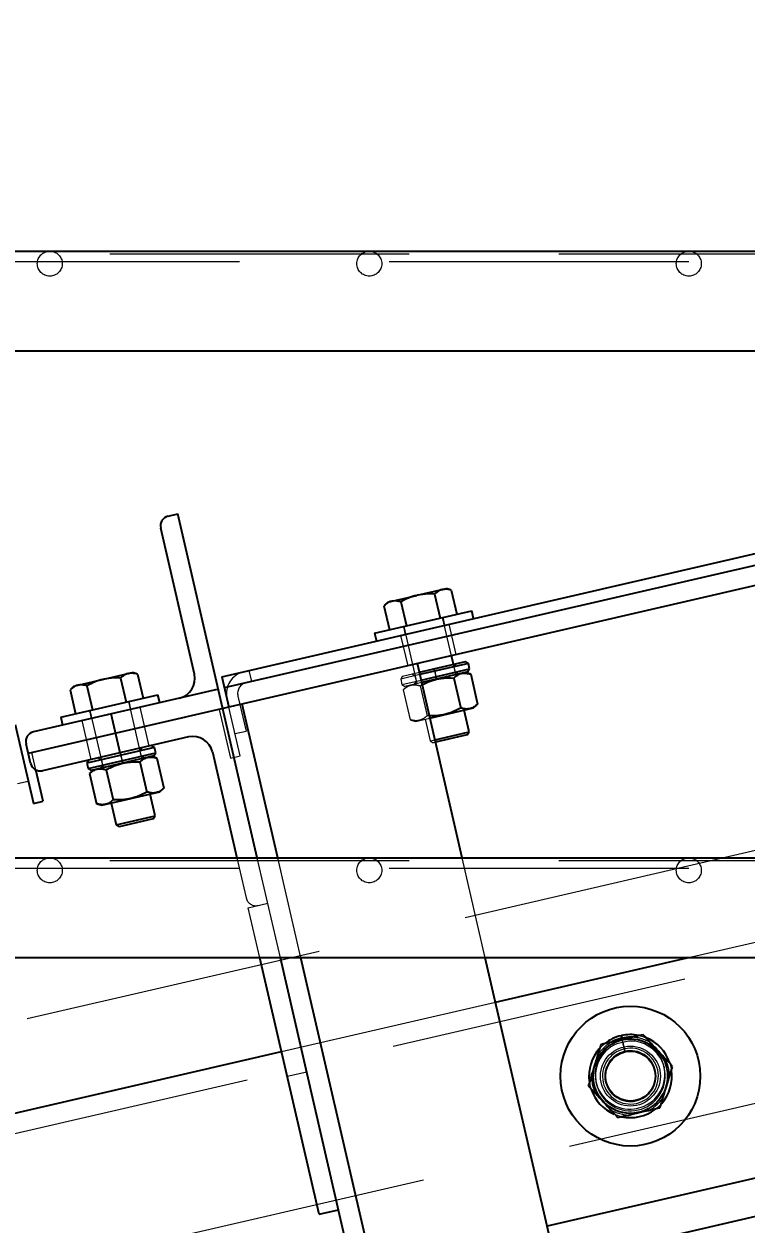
# Model space of a CAD drawing. Header units: millimetres. Extents: x 1293 to 41893, y 1011 to 26911.
# Drawn here: x 13203.8 to 13356.9, y 5888.6 to 6142.9 of the extents above; entities that cross this region are included whole.
import ezdxf

# ---------------------------------------------------------------- set-up
doc = ezdxf.new("R2010")
doc.units = ezdxf.units.MM
doc.header["$LTSCALE"] = 50
doc.linetypes.add('HIDDEN', pattern=[1.905, 1.27, -0.635])
doc.layers.add('CAPA_1', color=7, linetype='Continuous')
doc.styles.add('SLDTEXTSTYLE0', font='TXT', dxfattribs={"width": 0.75})
doc.dimstyles.new('SLDDIMSTYLE0', dxfattribs={"dimtxt": 100, "dimasz": 100, "dimexe": 0, "dimexo": 0.0625, "dimgap": 25, "dimtad": 2, "dimdec": 0, "dimlfac": 1.5, "dimrnd": 1e-09, "dimzin": 12, "dimdsep": 46, "dimtxsty": 'SLDTEXTSTYLE0', "dimsah": 1, "dimcen": 0.09, "dimadec": 0, "dimazin": 3, "dimtfac": 1, "dimtdec": 0, "dimtofl": 0, "dimtmove": 0, "dimatfit": 3, "dimfxl": 1, "dimfrac": 2, "dimtolj": 1, "dimtzin": 12, "dimarcsym": 0})
doc.dimstyles.new('SLDDIMSTYLE1', dxfattribs={"dimtxt": 100, "dimasz": 100, "dimexe": 0, "dimexo": 0.0625, "dimgap": 25, "dimtad": 2, "dimdec": 4, "dimlfac": 75, "dimzin": 12, "dimdsep": 46, "dimtxsty": 'SLDTEXTSTYLE0', "dimsah": 1, "dimcen": 0.09, "dimadec": 0, "dimazin": 3, "dimtfac": 1, "dimtdec": 0, "dimtofl": 0, "dimtmove": 0, "dimatfit": 3, "dimfxl": 1, "dimfrac": 2, "dimtolj": 1, "dimtzin": 12, "dimarcsym": 0})

# ---------------------------------------------------------------- blocks, each defined once
blk = doc.blocks.new('_D_3')
at = {"layer": 'CAPA_1', "transparency": 16777216}
blk.add_arc((9899.27, 4708.49), 5214.32, 0, 13, dxfattribs=at)
for points in [[(14979.94, 5881.46), (14986.48, 5780.49), (15016.52, 5787.13)], [(15113.58, 4708.49), (15128.01, 4808.64), (15097.24, 4808.34)]]:
    blk.add_solid(points, dxfattribs=at)
at = {"layer": 'CAPA_1', "transparency": 16777216, "insert": (15196.76, 5413.27), "char_height": 100, "attachment_point": 1, "rotation": 276.5, "style": 'SLDTEXTSTYLE0'}
blk.add_mtext('13°', dxfattribs=at)
blk = doc.blocks.new('_D_5')
at = {"layer": 'CAPA_1', "transparency": 16777216}
for p, q in [((11574.4, 7831.18), (17588.06, 7831.18)), ((17538.06, 7831.18), (17538.06, 4708.49)), ((16485.16, 4708.49), (17588.06, 4708.49))]:
    blk.add_line(p, q, dxfattribs=at)
for points in [[(17538.06, 7831.18), (17522.68, 7731.18), (17553.45, 7731.18)], [(17538.06, 4708.49), (17553.45, 4808.49), (17522.68, 4808.49)]]:
    blk.add_solid(points, dxfattribs=at)
at = {"layer": 'CAPA_1', "transparency": 16777216, "insert": (17409.15, 6122.06), "char_height": 100, "attachment_point": 1, "rotation": 90, "style": 'SLDTEXTSTYLE0'}
blk.add_mtext('4684', dxfattribs=at)

msp = doc.modelspace()

# ---------------------------------------------------------------- linework, layer by layer
at = {"color": 7, "linetype": 'Continuous', "lineweight": 25}
for p, q in [((13124.6101497, 6094.7111964), (13632.6168163, 6094.7111964)), ((13630.4968163, 6073.5445297), (13126.7301497, 6073.5445297)), ((13574.0891674, 6073.5445297), (13204.7245742, 5988.2699942)), ((13245.7864902, 6004.5275968), (13544.73167, 6073.5445297)), ((13246.3197742, 6002.2176902), (13555.2702588, 6073.5445297)), ((13234.3842624, 6038.5643467), (13236.4499789, 6039.0412549)), ((13253.2774028, 5966.1536745), (13236.4499789, 6039.0412549)), ((13239.943488, 6005.0902959), (13232.8005302, 6036.0298454)), ((13280.9431984, 6020.3568515), (13287.0797325, 6021.773582)), ((13287.0797325, 6021.773582), (13287.1815834, 6021.7970962)), ((13287.1815834, 6021.7970962), (13292.4635108, 6023.0165252)), ((13290.8304234, 6022.057547), (13292.0124614, 6016.9375781)), ((13292.4635108, 6023.0165252), (13292.5144362, 6023.0282823)), ((13292.5144362, 6023.0282823), (13293.3181174, 6023.2138267)), ((13294.4026338, 6022.8822567), (13293.3181174, 6023.2138267)), ((13294.4026338, 6022.8822567), (13295.5846718, 6017.7622879)), ((13280.9431984, 6020.3568515), (13280.1137922, 6019.5834177)), ((13280.1137922, 6019.5834177), (13281.2958302, 6014.4634489)), ((13283.6860026, 6020.4081275), (13284.8680406, 6015.2881586)), ((13278.1281678, 6013.7321364), (13298.7523342, 6018.4936004)), ((13299.1332513, 6016.8436671), (13298.7523342, 6018.4936004)), ((13278.1281678, 6013.7321364), (13278.5090849, 6012.0822031)), ((13294.850587, 6007.1655613), (13294.4315781, 6008.980488)), ((13296.7242767, 5966.1536745), (13287.2212396, 6007.3158502)), ((13287.6402485, 6005.5009235), (13297.3873594, 6007.7512214)), ((13298.0220002, 6007.3546538), (13287.7592851, 6004.9853194)), ((13298.0220002, 6007.3546538), (13297.3873594, 6007.7512214)), ((13298.2905467, 6006.1914508), (13298.0220002, 6007.3546538)), ((13215.2619495, 6002.7601155), (13225.9276553, 6005.2224877)), ((13224.2945679, 6004.2635094), (13225.4766059, 5999.1435406)), ((13225.9276553, 6005.2224877), (13225.9785807, 6005.2342447)), ((13225.9785807, 6005.2342447), (13226.7822619, 6005.4197891)), ((13227.8667783, 6005.0882192), (13226.7822619, 6005.4197891)), ((13227.8667783, 6005.0882192), (13229.0488163, 5999.9682503)), ((13245.7864902, 6004.5275968), (13247.272067, 5998.0928569)), ((13288.0278316, 6003.8221164), (13298.2905467, 6006.1914508)), ((13297.8939792, 6005.5568101), (13288.1468682, 6003.3065122)), ((13294.9385363, 6004.2643112), (13296.4080326, 5997.8992236)), ((13298.5102857, 6005.0891057), (13297.3735149, 6005.4366514)), ((13297.8939792, 6005.5568101), (13298.2905467, 6006.1914508)), ((13298.5102857, 6005.0891057), (13299.9798657, 5998.7236551)), ((13245.0206141, 6001.9177555), (13205.8313981, 5992.8702121)), ((13214.4073429, 6002.562814), (13213.5779367, 6001.7893802)), ((13213.5779367, 6001.7893802), (13214.7599747, 5996.6694113)), ((13214.4073429, 6002.562814), (13215.2110241, 6002.7483584)), ((13215.2110241, 6002.7483584), (13215.2619495, 6002.7601155)), ((13217.1501471, 6002.6140899), (13218.3321851, 5997.4941211)), ((13211.5923123, 5995.9380988), (13232.2164787, 6000.6995628)), ((13232.5973958, 5999.0496295), (13232.2164787, 6000.6995628)), ((13257.6220902, 5966.1536745), (13250.0977402, 5998.745215)), ((13299.1104969, 5997.9129555), (13299.9798657, 5998.7236551)), ((13224.1898982, 5988.419231), (13222.2853126, 5996.6688975)), ((13289.8838503, 5995.7828163), (13299.1104969, 5997.9129555)), ((13298.159614, 5992.8325907), (13297.0941888, 5997.4474541)), ((13201.9398373, 5994.4047994), (13205.8061461, 5977.6579763)), ((13211.5923123, 5995.9380988), (13211.9732294, 5994.2881655)), ((13238.6755331, 5991.7635033), (13207.7359837, 5984.6205455)), ((13290.9492755, 5991.1679529), (13298.159614, 5992.8325907)), ((13297.7630464, 5992.1979499), (13291.0683121, 5990.6523487)), ((13297.7630464, 5992.1979499), (13298.159614, 5992.8325907)), ((13205.2014824, 5986.2042777), (13204.2476659, 5990.3357107)), ((13231.4861447, 5989.5606163), (13217.1317249, 5986.2466374)), ((13231.4861447, 5989.5606163), (13230.8515039, 5989.9571838)), ((13231.7546913, 5988.3974133), (13231.4861447, 5989.5606163)), ((13243.7526592, 5988.5909628), (13248.9327154, 5966.1536745)), ((13217.5282924, 5986.8812781), (13217.1317249, 5986.2466374)), ((13217.1317249, 5986.2466374), (13217.4002715, 5985.0834344)), ((13217.4002715, 5985.0834344), (13231.7546913, 5988.3974133)), ((13231.3581237, 5987.7627725), (13218.0349122, 5984.6868668)), ((13228.4026808, 5986.4702737), (13229.8721771, 5980.1051861)), ((13231.9744302, 5987.2950682), (13230.8376594, 5987.6426139)), ((13231.3581237, 5987.7627725), (13231.7546913, 5988.3974133)), ((13231.9744302, 5987.2950682), (13233.4440103, 5980.9296175)), ((13207.8685627, 5978.1341227), (13206.3341791, 5984.7802681)), ((13217.4002715, 5985.0834344), (13218.0349122, 5984.6868668)), ((13218.5553765, 5984.8070255), (13217.6860077, 5983.9963259)), ((13217.6860077, 5983.9963259), (13219.1555878, 5977.6308753)), ((13221.2578409, 5984.8207574), (13222.7273371, 5978.4556698)), ((13232.5746414, 5980.118918), (13233.4440103, 5980.9296175)), ((13220.2923586, 5977.2833296), (13232.5746414, 5980.118918)), ((13231.6237585, 5975.0385531), (13230.5583333, 5979.6534166)), ((13205.8061461, 5977.6579763), (13207.8685627, 5978.1341227)), ((13219.1555878, 5977.6308753), (13220.2923586, 5977.2833296)), ((13222.3086667, 5977.748831), (13223.3740919, 5973.1339675)), ((13223.3740919, 5973.1339675), (13231.6237585, 5975.0385531)), ((13231.2271909, 5974.4039124), (13224.0087327, 5972.7374)), ((13231.2271909, 5974.4039124), (13231.6237585, 5975.0385531)), ((13223.3740919, 5973.1339675), (13224.0087327, 5972.7374)), ((13124.6101497, 5966.1536745), (13632.6168163, 5966.1536745)), ((13630.4968163, 5944.9870078), (13126.7301497, 5944.9870078)), ((13266.3677385, 5890.6342923), (13253.8194254, 5944.9870078)), ((13282.9572453, 5837.5961525), (13258.1641128, 5944.9870078)), ((13287.3019327, 5837.5961525), (13262.5088002, 5944.9870078)), ((13326.4041192, 5837.5961525), (13301.6109867, 5944.9870078)), ((13303.7776372, 5935.6022134), (13344.4276478, 5944.9870078)), ((13330.3983254, 5928.4670242), (13330.5906961, 5927.6337754)), ((13330.4658459, 5928.4823327), (13330.6515961, 5927.6478352)), ((13124.6101497, 5894.2381396), (13258.4044712, 5925.1269926)), ((13449.4951139, 5919.230887), (13314.7397339, 5888.1201562)), ((13449.6191994, 5911.0941931), (13316.5294589, 5880.3680054)), ((13266.3677385, 5890.6342923), (13270.4925718, 5891.5865851))]:
    msp.add_line(p, q, dxfattribs=at)
at = {"color": 1, "linetype": 'HIDDEN', "lineweight": 18}
for p, q in [((13126.7301497, 6094.1820297), (13630.4968163, 6094.1820297)), ((13630.4968163, 6092.4338631), (13126.7301497, 6092.4338631)), ((12647.6649906, 5803.5580313), (13641.5224567, 6033.0081067)), ((13294.4315781, 6008.980488), (13292.5650842, 6017.0651612)), ((13293.028498, 6015.4342737), (13292.6475809, 6017.084207)), ((13284.232921, 6015.1415297), (13284.6138381, 6013.4915964)), ((13284.3154177, 6015.1605756), (13287.1075402, 6003.0665644)), ((13295.4627864, 6009.2185612), (13293.9772097, 6015.6533011)), ((13003.6459563, 5861.9832006), (13653.2259994, 6011.9505701)), ((13283.6651265, 6013.2725691), (13285.1507033, 6006.8378292)), ((13295.3572067, 6004.97115), (13294.850587, 6007.1655613)), ((13295.0026222, 6006.6575755), (13295.3991898, 6007.2922163)), ((13295.2711688, 6005.4943725), (13295.0026222, 6006.6575755)), ((13252.0945408, 6003.5509001), (13251.5612568, 6005.8608068)), ((13287.7592851, 6004.9853194), (13283.6675804, 6004.0406749)), ((13284.0641479, 6004.6753157), (13283.6675804, 6004.0406749)), ((13283.6675804, 6004.0406749), (13283.9361269, 6002.8774719)), ((13283.9361269, 6002.8774719), (13288.0278316, 6003.8221164)), ((13284.0641479, 6004.6753157), (13287.6402485, 6005.5009235)), ((13286.0523176, 6005.1343208), (13286.6869583, 6004.7377532)), ((13286.6869583, 6004.7377532), (13286.9555049, 6003.5745502)), ((13290.7257537, 6006.2132685), (13290.8447903, 6005.6976644)), ((13290.8775291, 6005.7052227), (13290.7625524, 6006.2217642)), ((13290.7782073, 6006.2253784), (13290.9013037, 6005.7107115)), ((13290.8447903, 6005.6976644), (13291.1133368, 6004.5344614)), ((13290.8775291, 6005.7052227), (13291.1460757, 6004.5420197)), ((13291.1698503, 6004.5475085), (13290.9013037, 6005.7107115)), ((13291.1133368, 6004.5344614), (13291.2323734, 6004.0188572)), ((13291.2691722, 6004.0273529), (13291.1460757, 6004.5420197)), ((13291.1698503, 6004.5475085), (13291.284827, 6004.0309671)), ((13291.2807289, 6004.030021), (13291.2323734, 6004.0188572)), ((13295.9058095, 6005.097805), (13295.2711688, 6005.4943725)), ((13283.9361269, 6002.8774719), (13284.5707677, 6002.4809044)), ((13285.091232, 6002.601063), (13284.2218632, 6001.7903635)), ((13284.2218632, 6001.7903635), (13285.6914433, 5995.4249128)), ((13288.1468682, 6003.3065122), (13284.5707677, 6002.4809044)), ((13286.9555049, 6003.5745502), (13286.5589373, 6002.9399095)), ((13287.7936963, 6002.6147949), (13288.2514127, 6002.8536803)), ((13287.7936963, 6002.6147949), (13289.2631926, 5996.2497073)), ((13228.8213512, 5987.1771125), (13226.0292287, 5999.2711236)), ((13226.4926425, 5997.6402362), (13226.1117254, 5999.2901695)), ((13249.1629648, 6000.4410675), (13250.8791914, 5993.0072735)), ((13217.6970655, 5997.3474922), (13218.0779827, 5995.6975589)), ((13217.7795622, 5997.366538), (13220.5716847, 5985.2725269)), ((13230.3771481, 5989.8476702), (13228.4725625, 5998.0973367)), ((13245.2096503, 5997.6167105), (13247.5903823, 5987.3046273)), ((13249.652799, 5987.7807737), (13247.272067, 5998.0928569)), ((13289.7793058, 5996.2356483), (13289.2631926, 5996.2497073)), ((13216.0980627, 5995.2404583), (13218.0026483, 5986.9907918)), ((13285.6914433, 5995.4249128), (13286.8282141, 5995.0773671)), ((13286.8282141, 5995.0773671), (13289.8838503, 5995.7828163)), ((13288.8445222, 5995.5428685), (13289.9099474, 5990.9280051)), ((13248.5692847, 5992.4739896), (13250.8791914, 5993.0072735)), ((13289.9099474, 5990.9280051), (13290.9492755, 5991.1679529)), ((13228.4667667, 5988.863538), (13228.8633343, 5989.4981787)), ((13228.7353133, 5987.700335), (13228.4667667, 5988.863538)), ((13289.9099474, 5990.9280051), (13290.5445882, 5990.5314375)), ((13291.0683121, 5990.6523487), (13290.5445882, 5990.5314375)), ((13206.3341791, 5984.7802681), (13205.4878307, 5988.4462059)), ((13219.5164621, 5987.3402832), (13220.1511028, 5986.9437157)), ((13220.1511028, 5986.9437157), (13220.4196494, 5985.7805127)), ((13224.1898982, 5988.419231), (13224.696518, 5986.2248197)), ((13224.3416736, 5987.9111852), (13224.2266969, 5988.4277266)), ((13224.2423518, 5988.4313408), (13224.3654482, 5987.916674)), ((13224.3416736, 5987.9111852), (13224.6102202, 5986.7479822)), ((13224.6339948, 5986.753471), (13224.3654482, 5987.916674)), ((13224.7333167, 5986.2333153), (13224.6102202, 5986.7479822)), ((13224.6339948, 5986.753471), (13224.7489715, 5986.2369295)), ((13224.7448734, 5986.2359834), (13224.696518, 5986.2248197)), ((13229.3699541, 5987.3037674), (13228.7353133, 5987.700335)), ((13247.5903823, 5987.3046273), (13249.652799, 5987.7807737)), ((13659.7756989, 5983.580705), (13010.1956557, 5833.6133354)), ((13220.4196494, 5985.7805127), (13220.0230819, 5985.1458719)), ((13204.7226318, 5982.3511921), (13202.4127252, 5981.8179081)), ((13126.7301497, 5965.6245078), (13630.4968163, 5965.6245078)), ((13248.9327154, 5966.1536745), (13250.895617, 5957.6514134)), ((13258.1641128, 5944.9870078), (13253.2774028, 5966.1536745)), ((13262.5088002, 5944.9870078), (13257.6220902, 5966.1536745)), ((13301.6109867, 5944.9870078), (13296.7242767, 5966.1536745)), ((13344.4276478, 5944.9870078), (13436.1105538, 5966.1536745)), ((13630.4968163, 5963.8763411), (13126.7301497, 5963.8763411)), ((13251.3710016, 5955.5922967), (13255.4958349, 5956.5445894)), ((13253.8194254, 5944.9870078), (13251.3710016, 5955.5922967)), ((13258.4044712, 5925.1269926), (13303.7776372, 5935.6022134)), ((13330.5906961, 5927.6337754), (13331.163159, 5925.1541659)), ((13331.2045703, 5925.1635549), (13330.6515961, 5927.6478352)), ((13331.9553794, 5927.3341282), (13329.4954835, 5926.7662165)), ((13259.6192069, 5919.8653943), (13263.7440402, 5920.8176871)), ((13339.5797835, 5921.63085), (13339.4967857, 5921.9903529)), ((13325.0598693, 5918.6573281), (13325.1428671, 5918.2978252))]:
    msp.add_line(p, q, dxfattribs=at)
at = {"color": 7, "linetype": 'Continuous', "lineweight": 25, "flags": 128}
for points in [[(13330.517362, 5927.95142), (13329.1849774, 5927.5221301), (13328.6809481, 5927.2909384)], [(13332.6737444, 5928.157856), (13331.9680646, 5928.1531257), (13330.5808189, 5927.9658073)]]:
    msp.add_lwpolyline(points, dxfattribs=at)
at = {"color": 1, "linetype": 'HIDDEN', "lineweight": 18, "flags": 128}
for points in [[(13334.0849324, 5928.5247564), (13334.7757167, 5928.3586445), (13335.7022813, 5928.0390293)], [(13325.7513224, 5925.6808362), (13326.563227, 5926.4966675), (13326.96942, 5926.8334875)], [(13340.6791657, 5922.7932396), (13340.7669044, 5922.5279867), (13341.0813752, 5921.1373304)], [(13339.0055018, 5914.1235601), (13338.1632456, 5913.2799235), (13337.6682329, 5912.8779004)], [(13330.5183878, 5911.3055665), (13330.0100952, 5911.4314002), (13328.9227072, 5911.8136717)]]:
    msp.add_lwpolyline(points, dxfattribs=at)
at = {"color": 1, "linetype": 'HIDDEN', "lineweight": 18}
for centre, radius in [((13209.2801497, 6092.0653631), 2.6458333), ((13277.013483, 6092.0653631), 2.6458333), ((13344.7468163, 6092.0653631), 2.6458333), ((13209.2801497, 5963.5078411), 2.6458333), ((13277.013483, 5963.5078411), 2.6458333), ((13344.7468163, 5963.5078411), 2.6458333), ((13332.3762451, 5919.899713), 6.35), ((13332.3762451, 5919.899713), 5.3763333)]:
    msp.add_circle(centre, radius, dxfattribs=at)
at = {"color": 7, "linetype": 'Continuous', "lineweight": 25}
for radius in [14.8166667, 7.8901787, 5.2916667]:
    msp.add_circle((13332.3762451, 5919.899713), radius, dxfattribs=at)
for centre, radius, start, end in [((13234.859647, 6036.5052299), 2.11328, 103, 193), ((13235.8186548, 6004.1380031), 4.2333333, 283, 13), ((13206.3067827, 5990.8110953), 2.11328, 103, 193), ((13239.6278259, 5987.63867), 4.2333333, 13, 103), ((13207.2605992, 5986.6796623), 2.11328, 193, 283), ((13332.3762451, 5919.899713), 8.7926667, 103, 127.94642582), ((13332.3762451, 5919.899713), 8.7926667, 78.794357239, 102.548847468), ((13332.3762451, 5919.899713), 8.7926667, 19.21319268, 67.773195579), ((13332.3762451, 5919.899713), 8.7926667, 138.890990059, 187.182447458), ((13332.3762451, 5919.899713), 8.7926667, 318.933962532, 8.091574552), ((13332.3762451, 5919.899713), 8.7926667, 198.313455478, 246.872734209), ((13332.3762451, 5919.899713), 8.7926667, 257.801674775, 307.003500186)]:
    msp.add_arc(centre, radius, start, end, dxfattribs=at)
at = {"color": 1, "linetype": 'HIDDEN', "lineweight": 18}
for centre, radius, start, end in [((13251.4728714, 6000.9743515), 4.7413333, 103, 193), ((13251.4728714, 6000.9743515), 2.3706667, 103, 193), ((13252.9547338, 5958.126798), 2.11328, 193, 283), ((13332.282307, 5920.3066034), 7.3983929, 112.82376533, 93.17623467), ((13332.3762451, 5919.899713), 8.2635, 56.785263253, 87.936813412), ((13332.3653048, 5919.9471005), 7.3983929, 112.82376533, 93.17623467), ((13332.3762451, 5919.899713), 8.2635, 116.563092853, 149.887071228), ((13332.3762451, 5919.899713), 5.9218333, 103, 102.548847468), ((13332.3762451, 5919.899713), 5.3926667, 103, 102.548847468), ((13332.3762451, 5919.899713), 8.2635, 357.300355326, 28.639869193), ((13332.3762451, 5919.899713), 8.2635, 177.892846764, 209.982552908), ((13332.3762451, 5919.899713), 8.7926667, 187.182447458, 198.313455478), ((13332.3762451, 5919.899713), 8.2635, 297.996772679, 329.165078617), ((13332.3762451, 5919.899713), 8.2635, 238.752602963, 269.662195718)]:
    msp.add_arc(centre, radius, start, end, dxfattribs=at)
at = {"color": 7, "linetype": 'Continuous', "lineweight": 25}
for points, knots in [([(13287.0797325, 6021.773582), (13286.4791097, 6021.6016699), (13285.3003076, 6021.2642695), (13284.2172307, 6020.6898627), (13283.6860026, 6020.4081275)], [0, 0, 0, 0, 0.50951955136, 1, 1, 1, 1]), ([(13290.8304234, 6022.057547), (13290.3905042, 6022.0751962), (13289.1671303, 6022.1242771), (13287.9567298, 6021.9248258), (13287.1815834, 6021.7970962)], [0, 0, 0, 0, 0.3595950484, 1, 1, 1, 1]), ([(13292.4635108, 6023.0165252), (13292.2669586, 6022.956051), (13291.680572, 6022.7756345), (13291.1699133, 6022.3443009), (13290.8304234, 6022.057547)], [0, 0, 0, 0, 0.3351922062, 1, 1, 1, 1]), ([(13294.4026338, 6022.8822567), (13294.2768658, 6022.919132), (13293.6292846, 6023.1090032), (13293.0119096, 6023.064302), (13292.5144362, 6023.0282823)], [0, 0, 0, 0, 0.1942119601, 1, 1, 1, 1]), ([(13281.7468796, 6020.5423959), (13281.5503274, 6020.4819217), (13280.9639408, 6020.3015052), (13280.4532821, 6019.8701716), (13280.1137922, 6019.5834177)], [0, 0, 0, 0, 0.3351922062, 1, 1, 1, 1]), ([(13283.6860026, 6020.4081275), (13283.5602346, 6020.4450027), (13282.9126534, 6020.634874), (13282.2952784, 6020.5901727), (13281.797805, 6020.554153)], [0, 0, 0, 0, 0.1942119601, 1, 1, 1, 1]), ([(13220.543877, 6003.9795445), (13219.9432542, 6003.8076324), (13218.7644522, 6003.4702319), (13217.6813752, 6002.8958252), (13217.1501471, 6002.6140899)], [0, 0, 0, 0, 0.5095195514, 1, 1, 1, 1]), ([(13224.2945679, 6004.2635094), (13223.8546487, 6004.2811587), (13222.6312748, 6004.3302396), (13221.4208743, 6004.1307882), (13220.6457279, 6004.0030586)], [0, 0, 0, 0, 0.3595950484, 1, 1, 1, 1]), ([(13225.9276553, 6005.2224877), (13225.7311031, 6005.1620135), (13225.1447165, 6004.981597), (13224.6340578, 6004.5502634), (13224.2945679, 6004.2635094)], [0, 0, 0, 0, 0.3351922062, 1, 1, 1, 1]), ([(13227.8667783, 6005.0882192), (13227.7410103, 6005.1250945), (13227.0934291, 6005.3149657), (13226.4760541, 6005.2702645), (13225.9785807, 6005.2342447)], [0, 0, 0, 0, 0.1942119601, 1, 1, 1, 1]), ([(13288.2514127, 6002.8536803), (13288.3798252, 6002.9218387), (13289.0553284, 6003.2803803), (13290.3605165, 6003.799518), (13292.4782711, 6004.2997309), (13294.0269576, 6004.2774349), (13294.9385363, 6004.2643112)], [0, 0, 0, 0, 0.0630141563, 0.3314808187, 0.6065001552, 1, 1, 1, 1]), ([(13294.9385363, 6004.2643112), (13295.2117039, 6004.4955107), (13295.7639623, 6004.962923), (13296.6653072, 6005.295385), (13297.5929565, 6005.327088), (13298.2026471, 6005.1689162), (13298.5102857, 6005.0891057)], [0, 0, 0, 0, 0.2646176718, 0.5349733347, 0.7653562273, 1, 1, 1, 1]), ([(13215.2110241, 6002.7483584), (13215.0144719, 6002.6878842), (13214.4280853, 6002.5074677), (13213.9174266, 6002.0761341), (13213.5779367, 6001.7893802)], [0, 0, 0, 0, 0.3351922062, 1, 1, 1, 1]), ([(13217.1501471, 6002.6140899), (13217.0243791, 6002.6509652), (13216.3767979, 6002.8408364), (13215.7594229, 6002.7961352), (13215.2619495, 6002.7601155)], [0, 0, 0, 0, 0.1942119601, 1, 1, 1, 1]), ([(13299.9798657, 5998.7236551), (13299.7067013, 5998.4924892), (13299.1544486, 5998.0251442), (13298.2530919, 5997.6927811), (13297.3254126, 5997.6611649), (13296.715688, 5997.8193875), (13296.4080326, 5997.8992236)], [0, 0, 0, 0, 0.2646061211, 0.5349506065, 0.7653448938, 1, 1, 1, 1]), ([(13296.4080326, 5997.8992236), (13295.5944652, 5997.4878056), (13294.2265371, 5996.7960495), (13292.1057241, 5996.3122328), (13290.7048032, 5996.2040264), (13289.9245995, 5996.2306839), (13289.7793058, 5996.2356483)], [0, 0, 0, 0, 0.3934980825, 0.6616256372, 0.9369861259, 1, 1, 1, 1]), ([(13221.2578409, 5984.8207574), (13221.5375441, 5984.9710771), (13222.3628915, 5985.4146399), (13223.8233096, 5986.0081518), (13225.9429325, 5986.5046716), (13227.4912936, 5986.4830188), (13228.4026808, 5986.4702737)], [0, 0, 0, 0, 0.1280647744, 0.377893031, 0.6338190398, 1, 1, 1, 1]), ([(13228.4026808, 5986.4702737), (13228.6758484, 5986.7014732), (13229.2281068, 5987.1688855), (13230.1294517, 5987.5013475), (13231.057101, 5987.5330505), (13231.6667917, 5987.3748787), (13231.9744302, 5987.2950682)], [0, 0, 0, 0, 0.2646176718, 0.5349733347, 0.7653562273, 1, 1, 1, 1]), ([(13217.6860077, 5983.9963259), (13217.9591721, 5984.2274918), (13218.5114249, 5984.6948368), (13219.4127816, 5985.0271999), (13220.3404609, 5985.0588161), (13220.9501854, 5984.9005935), (13221.2578409, 5984.8207574)], [0, 0, 0, 0, 0.2646061211, 0.5349506065, 0.7653448938, 1, 1, 1, 1]), ([(13233.4440103, 5980.9296175), (13233.1708459, 5980.6984516), (13232.6185931, 5980.2311066), (13231.7172364, 5979.8987436), (13230.7895571, 5979.8671273), (13230.1798326, 5980.0253499), (13229.8721771, 5980.1051861)], [0, 0, 0, 0, 0.26460612106, 0.53495060651, 0.76534489377, 1, 1, 1, 1]), ([(13222.7273371, 5978.4556698), (13222.4541696, 5978.2244703), (13221.9019112, 5977.757058), (13221.0005663, 5977.424596), (13220.072917, 5977.392893), (13219.4632263, 5977.5510648), (13219.1555878, 5977.6308753)], [0, 0, 0, 0, 0.2646176718, 0.5349733347, 0.7653562273, 1, 1, 1, 1]), ([(13229.8721771, 5980.1051861), (13229.0586164, 5979.6941883), (13227.6906996, 5979.0031389), (13225.5698221, 5978.5152749), (13223.9967669, 5978.4056922), (13223.0446233, 5978.4431782), (13222.7273371, 5978.4556698)], [0, 0, 0, 0, 0.3661794341, 0.6156922034, 0.8719357593, 1, 1, 1, 1]), ([(13335.0521012, 5928.6637719), (13333.9763866, 5928.4154236), (13332.1661816, 5927.9975048), (13329.5183327, 5927.3862008), (13327.621796, 5926.9483508), (13326.5023061, 5926.6898962), (13326.1292909, 5926.6037788)], [0, 0, 0, 0, 0.3657108626, 0.6154157302, 0.871856154, 1, 1, 1, 1]), ([(13341.3106339, 5921.9623792), (13340.7674893, 5922.5439572), (13339.6694345, 5923.7197115), (13338.0424062, 5925.46187), (13336.4869226, 5927.1274211), (13335.5332939, 5928.1485295), (13335.0521012, 5928.6637719)], [0, 0, 0, 0, 0.2646037157, 0.5349392798, 0.7653344448, 1, 1, 1, 1]), ([(13326.1292909, 5926.6037788), (13325.8961772, 5925.8433339), (13325.4248918, 5924.3059449), (13324.7263562, 5922.0272387), (13324.0583222, 5919.8480323), (13323.6485978, 5918.5114625), (13323.4418562, 5917.8370468)], [0, 0, 0, 0, 0.26443357096, 0.53460449255, 0.7651675047, 1, 1, 1, 1]), ([(13338.6231992, 5913.1956471), (13338.856313, 5913.956092), (13339.3275983, 5915.493481), (13340.0261339, 5917.7721872), (13340.6941679, 5919.9513937), (13341.1038923, 5921.2879635), (13341.3106339, 5921.9623792)], [0, 0, 0, 0, 0.264433571, 0.5346044925, 0.7651675047, 1, 1, 1, 1]), ([(13323.4418562, 5917.8370468), (13323.9850008, 5917.2554687), (13325.0830556, 5916.0797144), (13326.7100839, 5914.337556), (13328.2655675, 5912.6720049), (13329.2191962, 5911.6508964), (13329.7003889, 5911.135654)], [0, 0, 0, 0, 0.26460371574, 0.53493927979, 0.76533444477, 1, 1, 1, 1]), ([(13329.7003889, 5911.135654), (13330.07341, 5911.2217728), (13331.1742242, 5911.4759157), (13333.0696777, 5911.9135157), (13335.7184097, 5912.5250236), (13337.5474874, 5912.9472995), (13338.6231992, 5913.1956471)], [0, 0, 0, 0, 0.12814437883, 0.3781639842, 0.63428761669, 1, 1, 1, 1])]:
    msp.add_open_spline(points, degree=3, knots=knots, dxfattribs=at)
at = {"color": 1, "linetype": 'HIDDEN', "lineweight": 18}
for points, knots in [([(13284.2218632, 6001.7903635), (13284.4950276, 6002.0215294), (13285.0472804, 6002.4888744), (13285.9486371, 6002.8212374), (13286.8763164, 6002.8528537), (13287.4860409, 6002.6946311), (13287.7936963, 6002.6147949)], [0, 0, 0, 0, 0.26460612106, 0.53495060651, 0.76534489377, 1, 1, 1, 1]), ([(13289.2631926, 5996.2497073), (13288.9900251, 5996.0185078), (13288.4377667, 5995.5510955), (13287.5364218, 5995.2186336), (13286.6087725, 5995.1869305), (13285.9990818, 5995.3451023), (13285.6914433, 5995.4249128)], [0, 0, 0, 0, 0.2646176718, 0.5349733347, 0.7653562273, 1, 1, 1, 1])]:
    msp.add_open_spline(points, degree=3, knots=knots, dxfattribs=at)

# ---------------------------------------------------------------- dimensions: what is measured, and where the dimension line sits
at = {"layer": 'CAPA_1'}
dim = msp.add_linear_dim(base=(17538.0605071, 4708.4929069), p1=(11510.8968592, 7831.1769069), p2=(16421.6646746, 4708.4929069), angle=90, dimstyle='SLDDIMSTYLE0', dxfattribs=at)
dim.commit()
dim.dimension.update_dxf_attribs({"geometry": '_D_5', "text_midpoint": (17538.0605071, 6269.8349069), "dimtype": 160})
dim = msp.add_angular_dim_2l(base=(15080.062669, 5298.7701303), line1=((16421.6646746, 4708.4929069), (6449.8953906, 4708.4929069)), line2=((16705.6180701, 6279.8631045), (11026.6060803, 4968.759879)), dimstyle='SLDDIMSTYLE1', dxfattribs=at)
dim.commit()
dim.dimension.update_dxf_attribs({"geometry": '_D_3', "text_midpoint": (15080.062669, 5298.7701303), "dimtype": 162})

doc.saveas('drawing.dxf')
